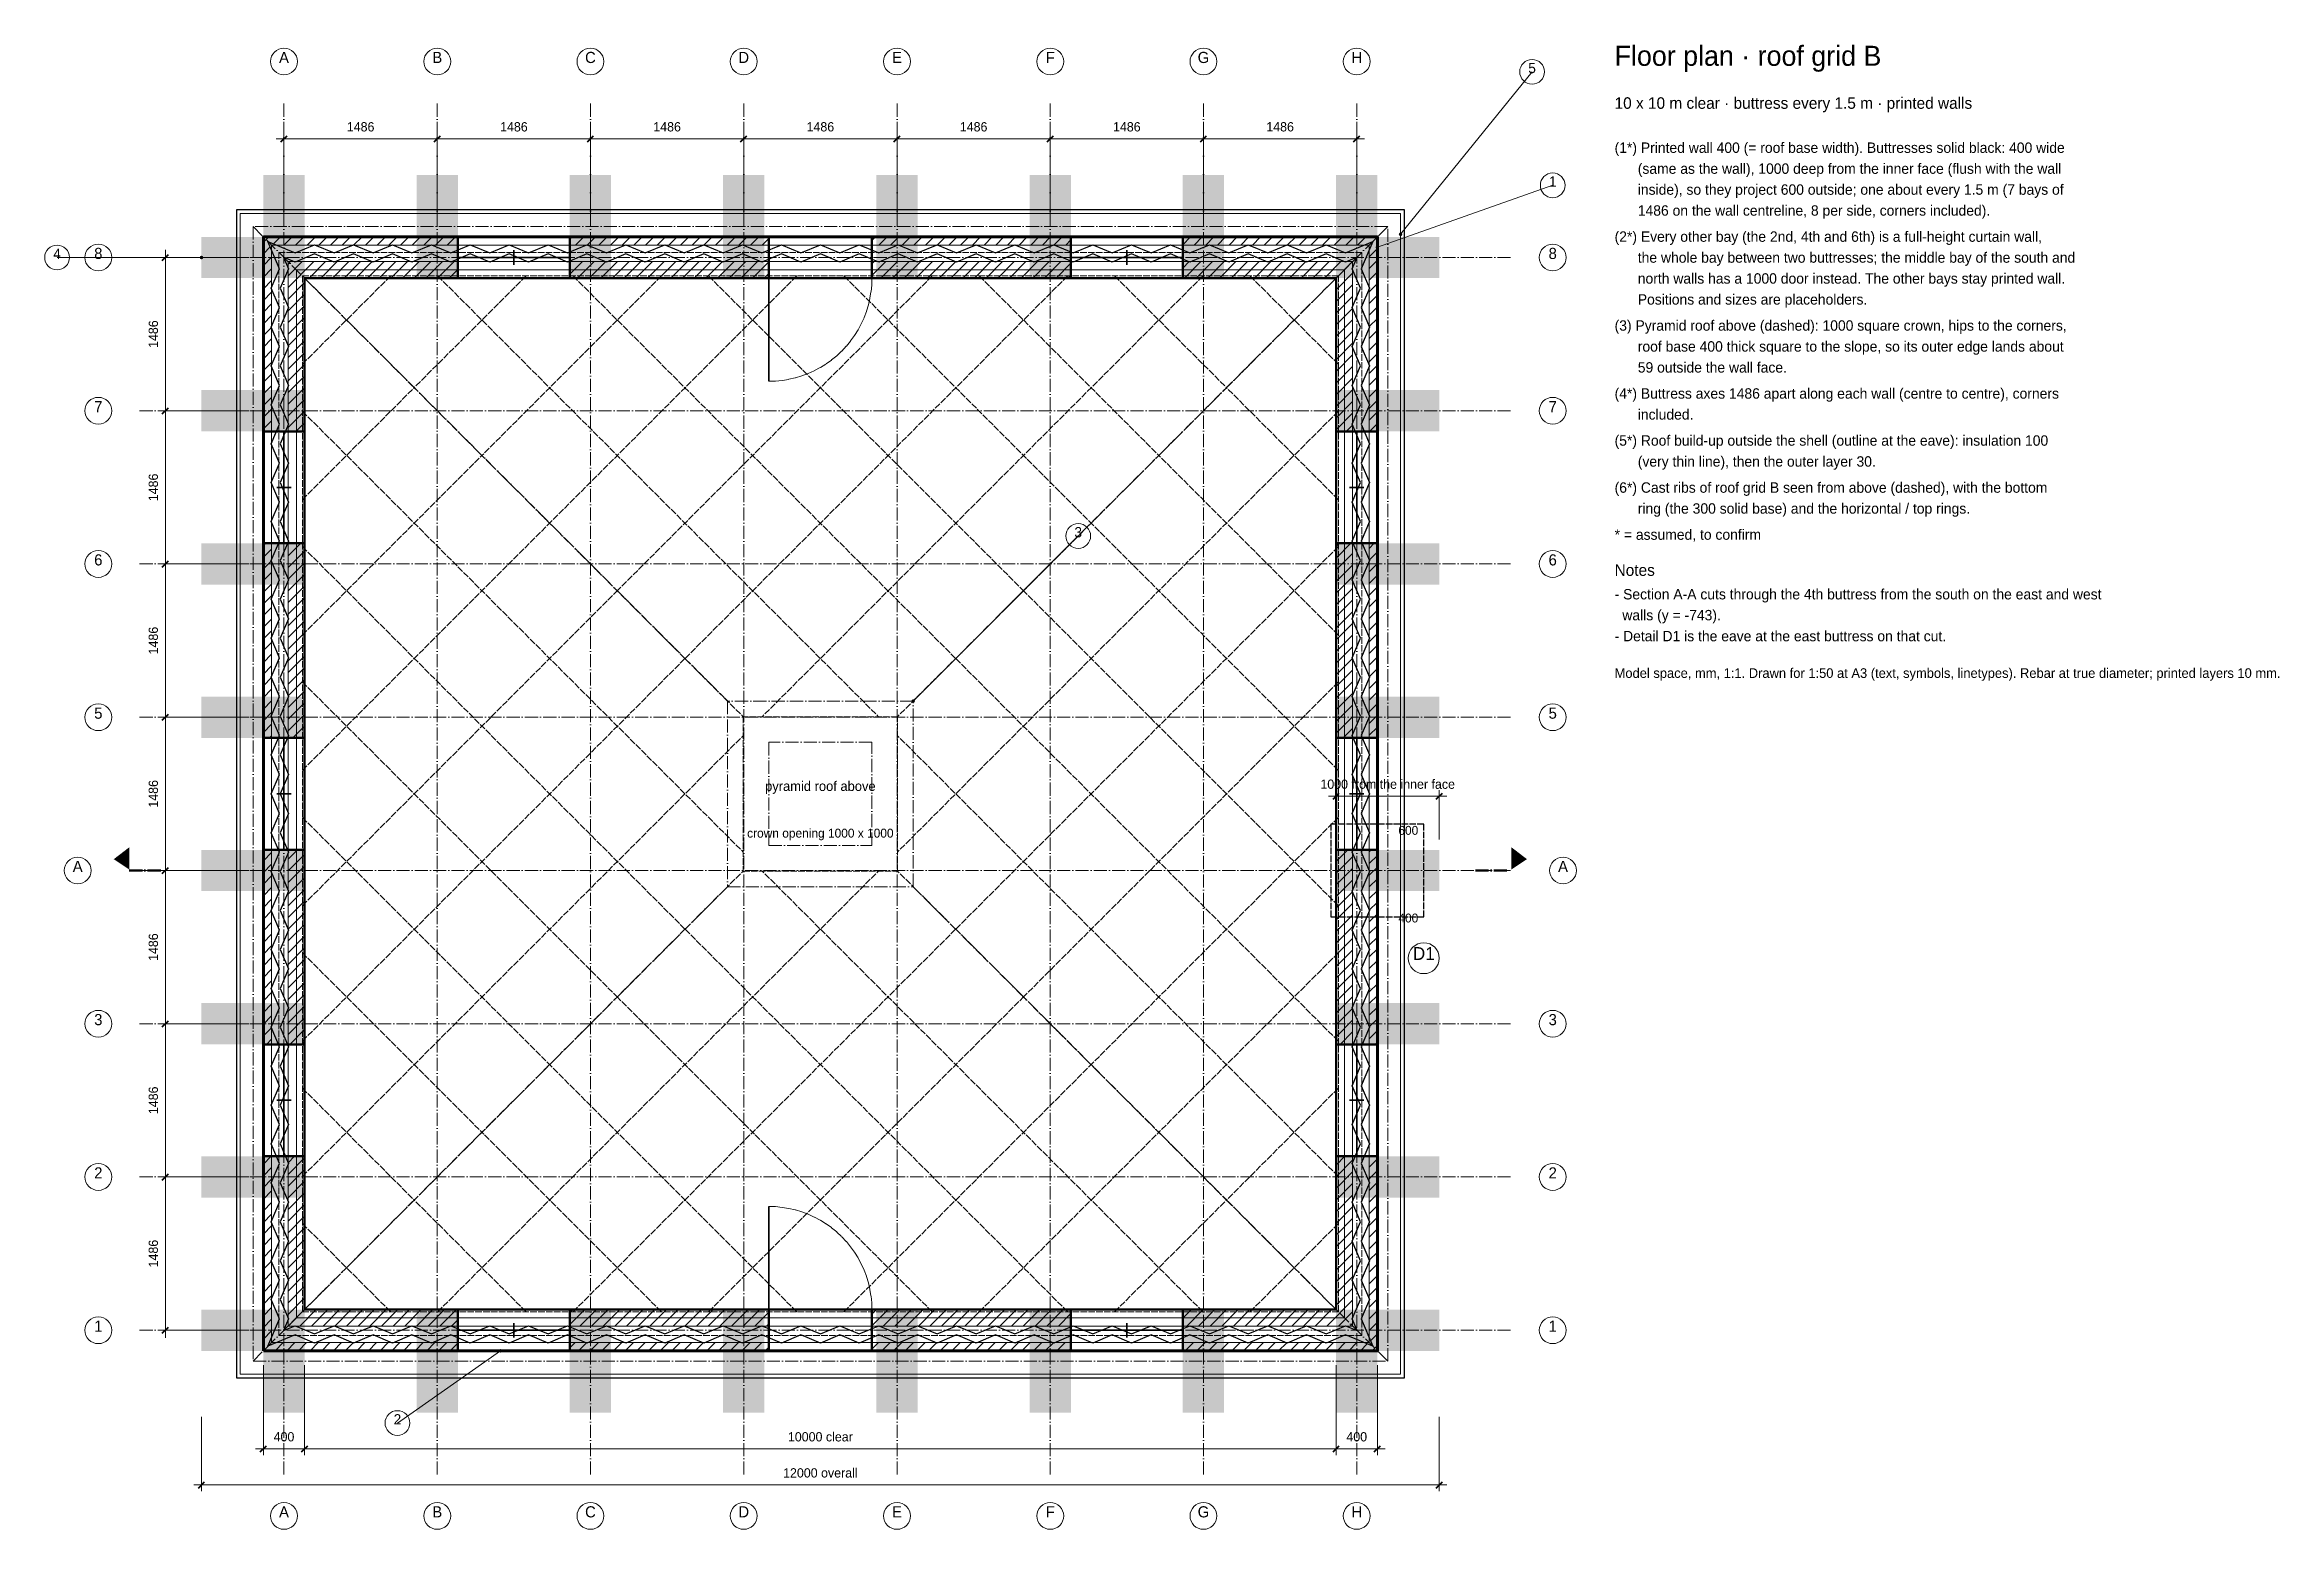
# Model space of a CAD drawing. Header units: millimetres. Extents: x -7520 to 14144, y -7130 to 7263.
import ezdxf
from ezdxf.enums import TextEntityAlignment as Align

# ---------------------------------------------------------------- set-up
doc = ezdxf.new("R2010")
doc.units = ezdxf.units.MM
doc.header["$LTSCALE"] = 50
doc.linetypes.add('DASHDOT', pattern=[3.556, 2.54, -0.508, 0, -0.508])
doc.linetypes.add('DASHED', pattern=[1.524, 1.27, -0.254])
for name, color, linetype, lineweight in [('ANNOTATION', 4, 'CONTINUOUS', 18), ('BACKGROUND', 9, 'CONTINUOUS', 13), ('BUTTRESS-SOLID', 7, 'CONTINUOUS', 25), ('DIMS', 3, 'CONTINUOUS', 18), ('HATCH-PRINTED', 7, 'CONTINUOUS', 9), ('HIDDEN-AXIS', 8, 'DASHED', 18), ('LINES', 7, 'CONTINUOUS', 25), ('OUTLINE-CUT', 7, 'CONTINUOUS', 50), ('OUTLINE-FINE', 7, 'CONTINUOUS', 25), ('PRINTED-BEAD', 7, 'CONTINUOUS', 25), ('TEXT', 7, 'CONTINUOUS', 18), ('TITLEBLOCK', 7, 'CONTINUOUS', 18)]:
    doc.layers.add(name, color=color, linetype=linetype, lineweight=lineweight)

msp = doc.modelspace()

# ---------------------------------------------------------------- hatches: boundary and pattern name
at = {"layer": 'ANNOTATION'}
h = msp.add_hatch(color=7, dxfattribs=at)
h.dxf.hatch_style = 1
edge = h.paths.add_edge_path()
edge.add_arc((5625, 5425), 17.5, 0, 360)
h = msp.add_hatch(color=7, dxfattribs=at)
h.dxf.hatch_style = 1
edge = h.paths.add_edge_path()
edge.add_arc((-6000, 5200), 17.5, 0, 360)
h = msp.add_hatch(color=7, dxfattribs=at)
h.dxf.hatch_style = 1
edge = h.paths.add_edge_path()
edge.add_arc((5400, 5300), 17.5, 0, 360)
h = msp.add_hatch(color=7, dxfattribs=at)
h.dxf.hatch_style = 1
edge = h.paths.add_edge_path()
edge.add_arc((900, 900), 17.5, 0, 360)
h = msp.add_hatch(color=7, dxfattribs=at)
h.dxf.hatch_style = 1
h.paths.add_polyline_path([(-6700, -733), (-6700, -518), (-6850, -633)])
h = msp.add_hatch(color=7, dxfattribs=at)
h.dxf.hatch_style = 1
h.paths.add_polyline_path([(6700, -733), (6700, -518), (6850, -633)])
h = msp.add_hatch(color=7, dxfattribs=at)
h.dxf.hatch_style = 1
edge = h.paths.add_edge_path()
edge.add_arc((-3100, -5400), 17.5, 0, 360)
at = {"layer": 'BUTTRESS-SOLID'}
h = msp.add_hatch(color=7, dxfattribs=at)
h.dxf.hatch_style = 1
h.paths.add_polyline_path([(-5400, 5000), (-5400, 6000), (-5000, 6000), (-5000, 5000)])
h = msp.add_hatch(color=7, dxfattribs=at)
h.dxf.hatch_style = 1
h.paths.add_polyline_path([(-3514, 6000), (-3514, 5405), (-3514, 5405), (-3514, 5000), (-3914, 5000), (-3914, 6000)])
h = msp.add_hatch(color=7, dxfattribs=at)
h.dxf.hatch_style = 1
h.paths.add_polyline_path([(-2029, 6000), (-2029, 5000), (-2429, 5000), (-2429, 5405), (-2429, 6000)])
h = msp.add_hatch(color=7, dxfattribs=at)
h.dxf.hatch_style = 1
h.paths.add_polyline_path([(-943, 5000), (-943, 6000), (-543, 6000), (-543, 5000)])
h = msp.add_hatch(color=7, dxfattribs=at)
h.dxf.hatch_style = 1
h.paths.add_polyline_path([(543, 5000), (543, 6000), (943, 6000), (943, 5000)])
h = msp.add_hatch(color=7, dxfattribs=at)
h.dxf.hatch_style = 1
h.paths.add_polyline_path([(2429, 5405), (2429, 5000), (2029, 5000), (2029, 6000), (2429, 6000)])
h = msp.add_hatch(color=7, dxfattribs=at)
h.dxf.hatch_style = 1
h.paths.add_polyline_path([(3914, 5000), (3514, 5000), (3514, 5405), (3514, 6000), (3914, 6000)])
h = msp.add_hatch(color=7, dxfattribs=at)
h.dxf.hatch_style = 1
h.paths.add_polyline_path([(5000, 5000), (5000, 6000), (5400, 6000), (5400, 5000)])
h = msp.add_hatch(color=7, dxfattribs=at)
h.dxf.hatch_style = 1
h.paths.add_polyline_path([(-6000, 5000), (-6000, 5400), (-5000, 5400), (-5000, 5000)])
h = msp.add_hatch(color=7, dxfattribs=at)
h.dxf.hatch_style = 1
h.paths.add_polyline_path([(5000, 5000), (5000, 5400), (6000, 5400), (6000, 5000)])
h = msp.add_hatch(color=7, dxfattribs=at)
h.dxf.hatch_style = 1
h.paths.add_polyline_path([(-5405, 3514), (-6000, 3514), (-6000, 3914), (-5000, 3914), (-5000, 3514)])
h = msp.add_hatch(color=7, dxfattribs=at)
h.dxf.hatch_style = 1
h.paths.add_polyline_path([(5405, 3514), (5000, 3514), (5000, 3914), (6000, 3914), (6000, 3514)])
h = msp.add_hatch(color=7, dxfattribs=at)
h.dxf.hatch_style = 1
h.paths.add_polyline_path([(-6000, 2029), (-6000, 2429), (-5405, 2429), (-5000, 2429), (-5000, 2029)])
h = msp.add_hatch(color=7, dxfattribs=at)
h.dxf.hatch_style = 1
h.paths.add_polyline_path([(6000, 2029), (5000, 2029), (5000, 2429), (5405, 2429), (6000, 2429)])
h = msp.add_hatch(color=7, dxfattribs=at)
h.dxf.hatch_style = 1
h.paths.add_polyline_path([(-5405, 543), (-6000, 543), (-6000, 943), (-5000, 943), (-5000, 543)])
h = msp.add_hatch(color=7, dxfattribs=at)
h.dxf.hatch_style = 1
h.paths.add_polyline_path([(6000, 543), (5405, 543), (5000, 543), (5000, 943), (6000, 943)])
h = msp.add_hatch(color=7, dxfattribs=at)
h.dxf.hatch_style = 1
h.paths.add_polyline_path([(-6000, -943), (-6000, -543), (-5405, -543), (-5000, -543), (-5000, -943)])
h = msp.add_hatch(color=7, dxfattribs=at)
h.dxf.hatch_style = 1
h.paths.add_polyline_path([(6000, -943), (5000, -943), (5000, -543), (5405, -543), (6000, -543)])
h = msp.add_hatch(color=7, dxfattribs=at)
h.dxf.hatch_style = 1
h.paths.add_polyline_path([(-5405, -2429), (-6000, -2429), (-6000, -2029), (-5000, -2029), (-5000, -2429)])
h = msp.add_hatch(color=7, dxfattribs=at)
h.dxf.hatch_style = 1
h.paths.add_polyline_path([(6000, -2429), (5405, -2429), (5000, -2429), (5000, -2029), (6000, -2029)])
h = msp.add_hatch(color=7, dxfattribs=at)
h.dxf.hatch_style = 1
h.paths.add_polyline_path([(-5000, -3514), (-5000, -3914), (-6000, -3914), (-6000, -3514), (-5405, -3514), (-5405, -3514)])
h = msp.add_hatch(color=7, dxfattribs=at)
h.dxf.hatch_style = 1
h.paths.add_polyline_path([(6000, -3514), (6000, -3914), (5000, -3914), (5000, -3514), (5405, -3514), (5405, -3514)])
h = msp.add_hatch(color=7, dxfattribs=at)
h.dxf.hatch_style = 1
h.paths.add_polyline_path([(-6000, -5400), (-6000, -5000), (-5000, -5000), (-5000, -5400)])
h = msp.add_hatch(color=7, dxfattribs=at)
h.dxf.hatch_style = 1
h.paths.add_polyline_path([(-5400, -6000), (-5400, -5000), (-5000, -5000), (-5000, -6000)])
h = msp.add_hatch(color=7, dxfattribs=at)
h.dxf.hatch_style = 1
h.paths.add_polyline_path([(-3514, -5405), (-3514, -6000), (-3914, -6000), (-3914, -5000), (-3514, -5000), (-3514, -5405)])
h = msp.add_hatch(color=7, dxfattribs=at)
h.dxf.hatch_style = 1
h.paths.add_polyline_path([(-2029, -6000), (-2429, -6000), (-2429, -5405), (-2429, -5000), (-2029, -5000)])
h = msp.add_hatch(color=7, dxfattribs=at)
h.dxf.hatch_style = 1
h.paths.add_polyline_path([(-943, -6000), (-943, -5000), (-543, -5000), (-543, -6000)])
h = msp.add_hatch(color=7, dxfattribs=at)
h.dxf.hatch_style = 1
h.paths.add_polyline_path([(543, -6000), (543, -5000), (943, -5000), (943, -6000)])
h = msp.add_hatch(color=7, dxfattribs=at)
h.dxf.hatch_style = 1
h.paths.add_polyline_path([(2429, -5000), (2429, -5405), (2429, -6000), (2029, -6000), (2029, -5000)])
h = msp.add_hatch(color=7, dxfattribs=at)
h.dxf.hatch_style = 1
h.paths.add_polyline_path([(3914, -5000), (3914, -6000), (3514, -6000), (3514, -5405), (3514, -5000)])
h = msp.add_hatch(color=7, dxfattribs=at)
h.dxf.hatch_style = 1
h.paths.add_polyline_path([(5000, -5400), (5000, -5000), (6000, -5000), (6000, -5400)])
h = msp.add_hatch(color=7, dxfattribs=at)
h.dxf.hatch_style = 1
h.paths.add_polyline_path([(5000, -6000), (5000, -5000), (5400, -5000), (5400, -6000)])
at = {"layer": 'HATCH-PRINTED'}
h = msp.add_hatch(dxfattribs=at)
h.set_pattern_fill('ANSI31', scale=25.197)
h.paths.add_polyline_path([(-4534, 5320), (-4895, 5320), (-4903, 5323), (-4911, 5320), (-5272, 5320), (-5355, 5355), (-5320, 5272), (-5320, 4911), (-5323, 4903), (-5320, 4895), (-5320, 4534), (-5323, 4526), (-5320, 4518), (-5320, 4157), (-5323, 4149), (-5320, 4140), (-5320, 3780), (-5323, 3771), (-5320, 3763), (-5320, 3514), (-5400, 3514), (-5400, 5400), (-3514, 5400), (-3514, 5320), (-3763, 5320), (-3771, 5323), (-3780, 5320), (-4140, 5320), (-4149, 5323), (-4157, 5320), (-4518, 5320), (-4526, 5323)])
h = msp.add_hatch(dxfattribs=at)
h.set_pattern_fill('ANSI31', scale=25.197)
h.paths.add_polyline_path([(-1509, 5323), (-1517, 5320), (-1878, 5320), (-1886, 5323), (-1894, 5320), (-2255, 5320), (-2263, 5323), (-2271, 5320), (-2429, 5320), (-2429, 5400), (-500, 5400), (-500, 5320), (-746, 5320), (-754, 5323), (-762, 5320), (-1123, 5320), (-1131, 5323), (-1140, 5320), (-1500, 5320)])
h = msp.add_hatch(dxfattribs=at)
h.set_pattern_fill('ANSI31', scale=25.197)
h.paths.add_polyline_path([(1517, 5320), (1509, 5323), (1500, 5320), (1140, 5320), (1131, 5323), (1123, 5320), (762, 5320), (754, 5323), (746, 5320), (500, 5320), (500, 5400), (2429, 5400), (2429, 5320), (2271, 5320), (2263, 5323), (2255, 5320), (1894, 5320), (1886, 5323), (1878, 5320)])
h = msp.add_hatch(dxfattribs=at)
h.set_pattern_fill('ANSI31', scale=25.197)
h.paths.add_polyline_path([(5320, 4140), (5323, 4149), (5320, 4157), (5320, 4518), (5323, 4526), (5320, 4534), (5320, 4895), (5323, 4903), (5320, 4911), (5320, 5272), (5355, 5355), (5272, 5320), (4911, 5320), (4903, 5323), (4895, 5320), (4534, 5320), (4526, 5323), (4518, 5320), (4157, 5320), (4149, 5323), (4140, 5320), (3780, 5320), (3771, 5323), (3763, 5320), (3514, 5320), (3514, 5400), (5400, 5400), (5400, 3514), (5320, 3514), (5320, 3763), (5323, 3771), (5320, 3780)])
h = msp.add_hatch(dxfattribs=at)
h.set_pattern_fill('ANSI31', scale=25.197)
h.paths.add_polyline_path([(-5160, 3575), (-5157, 3583), (-5160, 3591), (-5160, 3952), (-5157, 3960), (-5160, 3968), (-5160, 4329), (-5157, 4337), (-5160, 4345), (-5160, 4706), (-5157, 4714), (-5160, 4722), (-5160, 5083), (-5157, 5091), (-5160, 5100), (-5160, 5160), (-5100, 5160), (-5091, 5157), (-5083, 5160), (-4722, 5160), (-4714, 5157), (-4706, 5160), (-4345, 5160), (-4337, 5157), (-4329, 5160), (-3968, 5160), (-3960, 5157), (-3952, 5160), (-3591, 5160), (-3583, 5157), (-3575, 5160), (-3514, 5160), (-3514, 5000), (-5000, 5000), (-5000, 3514), (-5160, 3514)])
h = msp.add_hatch(dxfattribs=at)
h.set_pattern_fill('ANSI31', scale=25.197)
h.paths.add_polyline_path([(-1689, 5160), (-1328, 5160), (-1320, 5157), (-1312, 5160), (-951, 5160), (-943, 5157), (-935, 5160), (-574, 5160), (-566, 5157), (-558, 5160), (-500, 5160), (-500, 5000), (-2429, 5000), (-2429, 5160), (-2082, 5160), (-2074, 5157), (-2066, 5160), (-1705, 5160), (-1697, 5157)])
h = msp.add_hatch(dxfattribs=at)
h.set_pattern_fill('ANSI31', scale=25.197)
h.paths.add_polyline_path([(943, 5157), (951, 5160), (1312, 5160), (1320, 5157), (1328, 5160), (1689, 5160), (1697, 5157), (1705, 5160), (2066, 5160), (2074, 5157), (2082, 5160), (2429, 5160), (2429, 5000), (500, 5000), (500, 5160), (558, 5160), (566, 5157), (574, 5160), (935, 5160)])
h = msp.add_hatch(dxfattribs=at)
h.set_pattern_fill('ANSI31', scale=25.197)
h.paths.add_polyline_path([(5160, 3591), (5157, 3583), (5160, 3575), (5160, 3514), (5000, 3514), (5000, 5000), (3514, 5000), (3514, 5160), (3575, 5160), (3583, 5157), (3591, 5160), (3952, 5160), (3960, 5157), (3968, 5160), (4329, 5160), (4337, 5157), (4345, 5160), (4706, 5160), (4714, 5157), (4722, 5160), (5083, 5160), (5091, 5157), (5100, 5160), (5160, 5160), (5160, 5100), (5157, 5091), (5160, 5083), (5160, 4722), (5157, 4714), (5160, 4706), (5160, 4345), (5157, 4337), (5160, 4329), (5160, 3968), (5157, 3960), (5160, 3952)])
h = msp.add_hatch(dxfattribs=at)
h.set_pattern_fill('ANSI31', scale=25.197)
h.paths.add_polyline_path([(-5320, 2271), (-5323, 2263), (-5320, 2255), (-5320, 1894), (-5323, 1886), (-5320, 1878), (-5320, 1517), (-5323, 1509), (-5320, 1500), (-5320, 1140), (-5323, 1131), (-5320, 1123), (-5320, 762), (-5323, 754), (-5320, 746), (-5320, 543), (-5400, 543), (-5400, 2429), (-5320, 2429)])
h = msp.add_hatch(dxfattribs=at)
h.set_pattern_fill('ANSI31', scale=25.197)
h.paths.add_polyline_path([(-5157, 566), (-5160, 574), (-5160, 935), (-5157, 943), (-5160, 951), (-5160, 1312), (-5157, 1320), (-5160, 1328), (-5160, 1689), (-5157, 1697), (-5160, 1705), (-5160, 2066), (-5157, 2074), (-5160, 2082), (-5160, 2429), (-5000, 2429), (-5000, 543), (-5160, 543), (-5160, 558)])
h = msp.add_hatch(dxfattribs=at)
h.set_pattern_fill('ANSI31', scale=25.197)
h.paths.add_polyline_path([(5160, 1705), (5157, 1697), (5160, 1689), (5160, 1328), (5157, 1320), (5160, 1312), (5160, 951), (5157, 943), (5160, 935), (5160, 574), (5157, 566), (5160, 558), (5160, 543), (5000, 543), (5000, 2429), (5160, 2429), (5160, 2082), (5157, 2074), (5160, 2066)])
h = msp.add_hatch(dxfattribs=at)
h.set_pattern_fill('ANSI31', scale=25.197)
h.paths.add_polyline_path([(5323, 1131), (5320, 1140), (5320, 1500), (5323, 1509), (5320, 1517), (5320, 1878), (5323, 1886), (5320, 1894), (5320, 2255), (5323, 2263), (5320, 2271), (5320, 2429), (5400, 2429), (5400, 543), (5320, 543), (5320, 746), (5323, 754), (5320, 762), (5320, 1123)])
h = msp.add_hatch(dxfattribs=at)
h.set_pattern_fill('ANSI31', scale=25.197)
h.paths.add_polyline_path([(-5323, -754), (-5320, -762), (-5320, -1123), (-5323, -1131), (-5320, -1140), (-5320, -1500), (-5323, -1509), (-5320, -1517), (-5320, -1878), (-5323, -1886), (-5320, -1894), (-5320, -2255), (-5323, -2263), (-5320, -2271), (-5320, -2429), (-5400, -2429), (-5400, -543), (-5320, -543), (-5320, -746)])
h = msp.add_hatch(dxfattribs=at)
h.set_pattern_fill('ANSI31', scale=25.197)
h.paths.add_polyline_path([(-5160, -2066), (-5160, -1705), (-5157, -1697), (-5160, -1689), (-5160, -1328), (-5157, -1320), (-5160, -1312), (-5160, -951), (-5157, -943), (-5160, -935), (-5160, -574), (-5157, -566), (-5160, -558), (-5160, -543), (-5000, -543), (-5000, -2429), (-5160, -2429), (-5160, -2082), (-5157, -2074)])
h = msp.add_hatch(dxfattribs=at)
h.set_pattern_fill('ANSI31', scale=25.197)
h.paths.add_polyline_path([(5157, -943), (5160, -951), (5160, -1312), (5157, -1320), (5160, -1328), (5160, -1689), (5157, -1697), (5160, -1705), (5160, -2066), (5157, -2074), (5160, -2082), (5160, -2429), (5000, -2429), (5000, -543), (5160, -543), (5160, -558), (5157, -566), (5160, -574), (5160, -935)])
h = msp.add_hatch(dxfattribs=at)
h.set_pattern_fill('ANSI31', scale=25.197)
h.paths.add_polyline_path([(5320, -1878), (5320, -1517), (5323, -1509), (5320, -1500), (5320, -1140), (5323, -1131), (5320, -1123), (5320, -762), (5323, -754), (5320, -746), (5320, -543), (5400, -543), (5400, -2429), (5320, -2429), (5320, -2271), (5323, -2263), (5320, -2255), (5320, -1894), (5323, -1886)])
h = msp.add_hatch(dxfattribs=at)
h.set_pattern_fill('ANSI31', scale=25.197)
h.paths.add_polyline_path([(-5320, -3780), (-5320, -4140), (-5323, -4149), (-5320, -4157), (-5320, -4518), (-5323, -4526), (-5320, -4534), (-5320, -4895), (-5323, -4903), (-5320, -4911), (-5320, -5272), (-5355, -5355), (-5272, -5320), (-4911, -5320), (-4903, -5323), (-4895, -5320), (-4534, -5320), (-4526, -5323), (-4518, -5320), (-4157, -5320), (-4149, -5323), (-4140, -5320), (-3780, -5320), (-3771, -5323), (-3763, -5320), (-3514, -5320), (-3514, -5400), (-5400, -5400), (-5400, -3514), (-5320, -3514), (-5320, -3763), (-5323, -3771)])
h = msp.add_hatch(dxfattribs=at)
h.set_pattern_fill('ANSI31', scale=25.197)
h.paths.add_polyline_path([(-3960, -5157), (-3968, -5160), (-4329, -5160), (-4337, -5157), (-4345, -5160), (-4706, -5160), (-4714, -5157), (-4722, -5160), (-5083, -5160), (-5091, -5157), (-5100, -5160), (-5160, -5160), (-5160, -5100), (-5157, -5091), (-5160, -5083), (-5160, -4722), (-5157, -4714), (-5160, -4706), (-5160, -4345), (-5157, -4337), (-5160, -4329), (-5160, -3968), (-5157, -3960), (-5160, -3952), (-5160, -3591), (-5157, -3583), (-5160, -3575), (-5160, -3514), (-5000, -3514), (-5000, -5000), (-3514, -5000), (-3514, -5160), (-3575, -5160), (-3583, -5157), (-3591, -5160), (-3952, -5160)])
h = msp.add_hatch(dxfattribs=at)
h.set_pattern_fill('ANSI31', scale=25.197)
h.paths.add_polyline_path([(4518, -5320), (4526, -5323), (4534, -5320), (4895, -5320), (4903, -5323), (4911, -5320), (5272, -5320), (5355, -5355), (5320, -5272), (5320, -4911), (5323, -4903), (5320, -4895), (5320, -4534), (5323, -4526), (5320, -4518), (5320, -4157), (5323, -4149), (5320, -4140), (5320, -3780), (5323, -3771), (5320, -3763), (5320, -3514), (5400, -3514), (5400, -5400), (3514, -5400), (3514, -5320), (3763, -5320), (3771, -5323), (3780, -5320), (4140, -5320), (4149, -5323), (4157, -5320)])
h = msp.add_hatch(dxfattribs=at)
h.set_pattern_fill('ANSI31', scale=25.197)
h.paths.add_polyline_path([(5160, -3968), (5160, -4329), (5157, -4337), (5160, -4345), (5160, -4706), (5157, -4714), (5160, -4722), (5160, -5083), (5157, -5091), (5160, -5100), (5160, -5160), (5100, -5160), (5091, -5157), (5083, -5160), (4722, -5160), (4714, -5157), (4706, -5160), (4345, -5160), (4337, -5157), (4329, -5160), (3968, -5160), (3960, -5157), (3952, -5160), (3591, -5160), (3583, -5157), (3575, -5160), (3514, -5160), (3514, -5000), (5000, -5000), (5000, -3514), (5160, -3514), (5160, -3575), (5157, -3583), (5160, -3591), (5160, -3952), (5157, -3960)])
h = msp.add_hatch(dxfattribs=at)
h.set_pattern_fill('ANSI31', scale=25.197)
h.paths.add_polyline_path([(-1697, -5157), (-1705, -5160), (-2066, -5160), (-2074, -5157), (-2082, -5160), (-2429, -5160), (-2429, -5000), (-500, -5000), (-500, -5160), (-558, -5160), (-566, -5157), (-574, -5160), (-935, -5160), (-943, -5157), (-951, -5160), (-1312, -5160), (-1320, -5157), (-1328, -5160), (-1689, -5160)])
h = msp.add_hatch(dxfattribs=at)
h.set_pattern_fill('ANSI31', scale=25.197)
h.paths.add_polyline_path([(951, -5160), (943, -5157), (935, -5160), (574, -5160), (566, -5157), (558, -5160), (500, -5160), (500, -5000), (2429, -5000), (2429, -5160), (2082, -5160), (2074, -5157), (2066, -5160), (1705, -5160), (1697, -5157), (1689, -5160), (1328, -5160), (1320, -5157), (1312, -5160)])
h = msp.add_hatch(dxfattribs=at)
h.set_pattern_fill('ANSI31', scale=25.197)
h.paths.add_polyline_path([(-1500, -5320), (-1140, -5320), (-1131, -5323), (-1123, -5320), (-762, -5320), (-754, -5323), (-746, -5320), (-500, -5320), (-500, -5400), (-2429, -5400), (-2429, -5320), (-2271, -5320), (-2263, -5323), (-2255, -5320), (-1894, -5320), (-1886, -5323), (-1878, -5320), (-1517, -5320), (-1509, -5323)])
h = msp.add_hatch(dxfattribs=at)
h.set_pattern_fill('ANSI31', scale=25.197)
h.paths.add_polyline_path([(1509, -5323), (1517, -5320), (1878, -5320), (1886, -5323), (1894, -5320), (2255, -5320), (2263, -5323), (2271, -5320), (2429, -5320), (2429, -5400), (500, -5400), (500, -5320), (746, -5320), (754, -5323), (762, -5320), (1123, -5320), (1131, -5323), (1140, -5320), (1500, -5320)])

# ---------------------------------------------------------------- linework, layer by layer
at = {"layer": 'ANNOTATION', "lineweight": 20}
for points in [[(6900, 7000), (5625, 5425)], [(7100, 5900), (5400, 5300)], [(-7400, 5200), (-6000, 5200)], [(2500, 2500), (900, 900)], [(-4100, -6100), (-3100, -5400)]]:
    msp.add_lwpolyline(points, dxfattribs=at)
at = {"layer": 'ANNOTATION', "lineweight": 18}
for centre, radius in [((-5200, 7100), 130), ((-3714, 7100), 130), ((-2229, 7100), 130), ((-743, 7100), 130), ((743, 7100), 130), ((2229, 7100), 130), ((3714, 7100), 130), ((5200, 7100), 130), ((6900, 7000), 120), ((7100, 5900), 120), ((-7400, 5200), 120), ((-7000, 5200), 130), ((7100, 5200), 130), ((-7000, 3714), 130), ((7100, 3714), 130), ((2500, 2500), 120), ((-7000, 2229), 130), ((7100, 2229), 130), ((-7000, 743), 130), ((7100, 743), 130), ((-7200, -743), 130), ((7200, -743), 130), ((5850, -1593), 150), ((-7000, -2229), 130), ((7100, -2229), 130), ((-7000, -3714), 130), ((7100, -3714), 130), ((-7000, -5200), 130), ((7100, -5200), 130), ((-4100, -6100), 120), ((-5200, -7000), 130), ((-3714, -7000), 130), ((-2229, -7000), 130), ((-743, -7000), 130), ((743, -7000), 130), ((2229, -7000), 130), ((3714, -7000), 130), ((5200, -7000), 130)]:
    msp.add_circle(centre, radius, dxfattribs=at)
at = {"layer": 'BACKGROUND', "lineweight": 25}
msp.add_lwpolyline([(-5662, -5662), (5662, -5662), (5662, 5662), (-5662, 5662), (-5662, -5662)], dxfattribs=at)
at = {"layer": 'DIMS', "lineweight": 20}
for points in [[(-5275, 6350), (5275, 6350)], [(-6350, -5275), (-6350, 5275)], [(4925, -23), (6075, -23)], [(-5475, -6350), (5475, -6350)], [(-6075, -6700), (6075, -6700)]]:
    msp.add_lwpolyline(points, dxfattribs=at)
at = {"layer": 'DIMS', "lineweight": 40}
for points in [[(-5230, 6320), (-5170, 6380)], [(-3744, 6320), (-3684, 6380)], [(-2259, 6320), (-2199, 6380)], [(-773, 6320), (-713, 6380)], [(713, 6320), (773, 6380)], [(2199, 6320), (2259, 6380)], [(3684, 6320), (3744, 6380)], [(5170, 6320), (5230, 6380)], [(-6380, 5170), (-6320, 5230)], [(-6380, 3684), (-6320, 3744)], [(-6380, 2199), (-6320, 2259)], [(-6380, 713), (-6320, 773)], [(4970, -53), (5030, 7)], [(5970, -53), (6030, 7)], [(-6380, -773), (-6320, -713)], [(-6380, -2259), (-6320, -2199)], [(-6380, -3744), (-6320, -3684)], [(-6380, -5230), (-6320, -5170)], [(-5430, -6380), (-5370, -6320)], [(-5030, -6380), (-4970, -6320)], [(4970, -6380), (5030, -6320)], [(5370, -6380), (5430, -6320)], [(-6030, -6730), (-5970, -6670)], [(5970, -6730), (6030, -6670)]]:
    msp.add_lwpolyline(points, dxfattribs=at)
at = {"layer": 'DIMS', "lineweight": 13}
for points in [[(-5200, 5540), (-5200, 6410)], [(-3714, 5540), (-3714, 6410)], [(-2229, 5540), (-2229, 6410)], [(-743, 5540), (-743, 6410)], [(743, 5540), (743, 6410)], [(2229, 5540), (2229, 6410)], [(3714, 5540), (3714, 6410)], [(5200, 5540), (5200, 6410)], [(-5540, 5200), (-6410, 5200)], [(-5540, 3714), (-6410, 3714)], [(-5540, 2229), (-6410, 2229)], [(-5540, 743), (-6410, 743)], [(5000, -443), (5000, 37)], [(6000, -443), (6000, 37)], [(-5540, -743), (-6410, -743)], [(-5540, -2229), (-6410, -2229)], [(-5540, -3714), (-6410, -3714)], [(-5540, -5200), (-6410, -5200)], [(-5400, -5540), (-5400, -6410)], [(-5000, -5540), (-5000, -6410)], [(5000, -5540), (5000, -6410)], [(5400, -5540), (5400, -6410)], [(-6000, -6040), (-6000, -6760)], [(6000, -6040), (6000, -6760)]]:
    msp.add_lwpolyline(points, dxfattribs=at)
at = {"layer": 'HIDDEN-AXIS', "linetype": 'DASHDOT', "lineweight": 13}
for points in [[(-5200, -6600), (-5200, 6700)], [(-3714, -6600), (-3714, 6700)], [(-2229, -6600), (-2229, 6700)], [(-743, -6600), (-743, 6700)], [(743, -6600), (743, 6700)], [(2229, -6600), (2229, 6700)], [(3714, -6600), (3714, 6700)], [(5200, -6600), (5200, 6700)], [(-6600, 5200), (6700, 5200)], [(-6600, 3714), (6700, 3714)], [(-6600, 2229), (6700, 2229)], [(-6600, 743), (6700, 743)], [(-6600, -743), (6700, -743)], [(-6600, -2229), (6700, -2229)], [(-6600, -3714), (6700, -3714)], [(-6600, -5200), (6700, -5200)]]:
    msp.add_lwpolyline(points, dxfattribs=at)
at = {"layer": 'HIDDEN-AXIS', "linetype": 'DASHDOT', "lineweight": 20}
for points in [[(-5500, -5500), (5500, -5500), (5500, 5500), (-5500, 5500), (-5500, -5500)], [(-5500, 5500), (-900, 900)], [(5500, 5500), (900, 900)], [(-900, -900), (900, -900), (900, 900), (-900, 900), (-900, -900)], [(-500, -500), (500, -500), (500, 500), (-500, 500), (-500, -500)], [(-5500, -5500), (-900, -900)], [(5500, -5500), (900, -900)]]:
    msp.add_lwpolyline(points, dxfattribs=at)
at = {"layer": 'HIDDEN-AXIS', "linetype": 'DASHED', "lineweight": 20}
for points in [[(-5250, -5250), (5250, -5250), (5250, 5250), (-5250, 5250), (-5250, -5250)], [(-5022, 5022), (-748, 748)], [(-5022, -5022), (5022, -5022), (5022, 5022), (-5022, 5022), (-5022, -5022)], [(-4165, 5022), (-4594, 4594)], [(-2852, 5022), (-3938, 3938)], [(-3710, 5022), (564, 748)], [(-1540, 5022), (-3281, 3281)], [(-228, 5022), (-2625, 2625)], [(-2398, 5022), (1312, 1312)], [(1085, 5022), (-1969, 1969)], [(2398, 5022), (-1312, 1312)], [(-1085, 5022), (1969, 1969)], [(3710, 5022), (-564, 748)], [(228, 5022), (2625, 2625)], [(5022, 5022), (748, 748)], [(1540, 5022), (3281, 3281)], [(2852, 5022), (3938, 3938)], [(4165, 5022), (4594, 4594)], [(-5022, 4165), (-4594, 4594)], [(5022, 4165), (4594, 4594)], [(-5022, 2852), (-3938, 3938)], [(5022, 2852), (3938, 3938)], [(-5022, 3710), (-748, -564)], [(5022, 3710), (748, -564)], [(-5022, 1540), (-3281, 3281)], [(5022, 1540), (3281, 3281)], [(-5022, 228), (-2625, 2625)], [(5022, 228), (2625, 2625)], [(-5022, 2398), (-1312, -1312)], [(5022, 2398), (1312, -1312)], [(-5022, -1085), (-1969, 1969)], [(5022, -1085), (1969, 1969)], [(-5022, -2398), (-1312, 1312)], [(5022, -2398), (1312, 1312)], [(-5022, 1085), (-1969, -1969)], [(5022, 1085), (1969, -1969)], [(-748, -748), (748, -748), (748, 748), (-748, 748), (-748, -748)], [(-5022, -3710), (-748, 564)], [(5022, -3710), (748, 564)], [(-5022, -228), (-2625, -2625)], [(5022, -228), (2625, -2625)], [(-5022, -5022), (-748, -748)], [(-3710, -5022), (564, -748)], [(3710, -5022), (-564, -748)], [(5022, -5022), (748, -748)], [(-2398, -5022), (1312, -1312)], [(2398, -5022), (-1312, -1312)], [(-5022, -1540), (-3281, -3281)], [(5022, -1540), (3281, -3281)], [(1085, -5022), (-1969, -1969)], [(-1085, -5022), (1969, -1969)], [(-228, -5022), (-2625, -2625)], [(228, -5022), (2625, -2625)], [(-5022, -2852), (-3938, -3938)], [(5022, -2852), (3938, -3938)], [(-1540, -5022), (-3281, -3281)], [(1540, -5022), (3281, -3281)], [(-2852, -5022), (-3938, -3938)], [(2852, -5022), (3938, -3938)], [(-5022, -4165), (-4594, -4594)], [(5022, -4165), (4594, -4594)], [(-4165, -5022), (-4594, -4594)], [(4165, -5022), (4594, -4594)]]:
    msp.add_lwpolyline(points, dxfattribs=at)
at = {"layer": 'HIDDEN-AXIS', "linetype": 'DASHED', "lineweight": 15}
for points in [[(-500, 4000), (-435, 4002), (-370, 4009), (-305, 4019), (-241, 4034), (-179, 4053), (-117, 4076), (-58, 4103), (0, 4134), (56, 4168), (109, 4207), (159, 4248), (207, 4293), (252, 4341), (293, 4391), (332, 4444), (366, 4500), (397, 4558), (424, 4617), (447, 4679), (466, 4741), (481, 4805), (491, 4870), (498, 4935), (500, 5000)], [(-500, -4000), (-435, -4002), (-370, -4009), (-305, -4019), (-241, -4034), (-179, -4053), (-117, -4076), (-58, -4103), (0, -4134), (56, -4168), (109, -4207), (159, -4248), (207, -4293), (252, -4341), (293, -4391), (332, -4444), (366, -4500), (397, -4558), (424, -4617), (447, -4679), (466, -4741), (481, -4805), (491, -4870), (498, -4935), (500, -5000)]]:
    msp.add_lwpolyline(points, dxfattribs=at)
at = {"layer": 'HIDDEN-AXIS', "linetype": 'DASHED', "lineweight": 25}
msp.add_lwpolyline([(4950, -1193), (5850, -1193), (5850, -293), (4950, -293), (4950, -1193)], dxfattribs=at)
at = {"layer": 'HIDDEN-AXIS', "linetype": 'DASHDOT', "lineweight": 50}
for points in [[(-6700, -743), (-6350, -743)], [(6350, -743), (6700, -743)]]:
    msp.add_lwpolyline(points, dxfattribs=at)
at = {"layer": 'LINES', "lineweight": 9}
msp.add_lwpolyline([(-5625, -5625), (5625, -5625), (5625, 5625), (-5625, 5625), (-5625, -5625)], dxfattribs=at)
at = {"layer": 'LINES', "lineweight": 50}
for points in [[(-3514, 5000), (-3514, 5400)], [(-2429, 5000), (-2429, 5400)], [(-500, 5000), (-500, 5400)], [(500, 5000), (500, 5400)], [(2429, 5000), (2429, 5400)], [(3514, 5000), (3514, 5400)], [(-5000, 3514), (-5400, 3514)], [(5000, 3514), (5400, 3514)], [(-5000, 2429), (-5400, 2429)], [(5000, 2429), (5400, 2429)], [(-5000, 543), (-5400, 543)], [(5000, 543), (5400, 543)], [(-5000, -543), (-5400, -543)], [(5000, -543), (5400, -543)], [(-5000, -2429), (-5400, -2429)], [(5000, -2429), (5400, -2429)], [(-5000, -3514), (-5400, -3514)], [(5000, -3514), (5400, -3514)], [(-3514, -5000), (-3514, -5400)], [(-2429, -5000), (-2429, -5400)], [(-500, -5000), (-500, -5400)], [(500, -5000), (500, -5400)], [(2429, -5000), (2429, -5400)], [(3514, -5000), (3514, -5400)]]:
    msp.add_lwpolyline(points, dxfattribs=at)
at = {"layer": 'LINES', "lineweight": 35}
for points in [[(-3514, 5130), (-3514, 5270)], [(-3514, 5200), (-2429, 5200)], [(-2971, 5130), (-2971, 5270)], [(-2429, 5130), (-2429, 5270)], [(2429, 5130), (2429, 5270)], [(2429, 5200), (3514, 5200)], [(2971, 5130), (2971, 5270)], [(3514, 5130), (3514, 5270)], [(-500, 5000), (-500, 4000)], [(-5130, 3514), (-5270, 3514)], [(-5200, 2429), (-5200, 3514)], [(5130, 3514), (5270, 3514)], [(5200, 2429), (5200, 3514)], [(-5130, 2971), (-5270, 2971)], [(5130, 2971), (5270, 2971)], [(-5130, 2429), (-5270, 2429)], [(5130, 2429), (5270, 2429)], [(-5130, 543), (-5270, 543)], [(-5200, -543), (-5200, 543)], [(5130, 543), (5270, 543)], [(5200, -543), (5200, 543)], [(-5130, 0), (-5270, 0)], [(5130, 0), (5270, 0)], [(-5130, -543), (-5270, -543)], [(5130, -543), (5270, -543)], [(-5130, -2429), (-5270, -2429)], [(-5200, -3514), (-5200, -2429)], [(5130, -2429), (5270, -2429)], [(5200, -3514), (5200, -2429)], [(-5130, -2971), (-5270, -2971)], [(5130, -2971), (5270, -2971)], [(-5130, -3514), (-5270, -3514)], [(5130, -3514), (5270, -3514)], [(-500, -5000), (-500, -4000)], [(-3514, -5130), (-3514, -5270)], [(-2971, -5130), (-2971, -5270)], [(-2429, -5130), (-2429, -5270)], [(2429, -5130), (2429, -5270)], [(2971, -5130), (2971, -5270)], [(3514, -5130), (3514, -5270)], [(-3514, -5200), (-2429, -5200)], [(2429, -5200), (3514, -5200)]]:
    msp.add_lwpolyline(points, dxfattribs=at)
at = {"layer": 'OUTLINE-CUT', "lineweight": 100}
msp.add_lwpolyline([(-5400, -5400), (5400, -5400), (5400, 5400), (-5400, 5400)], close=True, dxfattribs=at)
at = {"layer": 'OUTLINE-CUT', "lineweight": 50}
msp.add_lwpolyline([(-5000, -5000), (5000, -5000), (5000, 5000), (-5000, 5000)], close=True, dxfattribs=at)
at = {"layer": 'OUTLINE-FINE', "lineweight": 15}
for points in [[(-5320, -5320), (5320, -5320), (5320, 5320), (-5320, 5320)], [(-5160, -5160), (5160, -5160), (5160, 5160), (-5160, 5160)]]:
    msp.add_lwpolyline(points, close=True, dxfattribs=at)
at = {"layer": 'OUTLINE-FINE', "lineweight": 9}
msp.add_lwpolyline([(-5080, -5080), (5080, -5080), (5080, 5080), (-5080, 5080)], close=True, dxfattribs=at)
at = {"layer": 'PRINTED-BEAD', "lineweight": 25}
for points in [[(-5356, -5356), (-5244, -5091), (-5324, -4903), (-5244, -4714), (-5324, -4526), (-5244, -4337), (-5324, -4149), (-5244, -3960), (-5324, -3771), (-5244, -3583), (-5324, -3394), (-5244, -3206), (-5324, -3017), (-5244, -2829), (-5324, -2640), (-5244, -2451), (-5324, -2263), (-5244, -2074), (-5324, -1886), (-5244, -1697), (-5324, -1509), (-5244, -1320), (-5324, -1131), (-5244, -943), (-5324, -754), (-5244, -566), (-5324, -377), (-5244, -189), (-5324, 0), (-5244, 189), (-5324, 377), (-5244, 566), (-5324, 754), (-5244, 943), (-5324, 1131), (-5244, 1320), (-5324, 1509), (-5244, 1697), (-5324, 1886), (-5244, 2074), (-5324, 2263), (-5244, 2451), (-5324, 2640), (-5244, 2829), (-5324, 3017), (-5244, 3206), (-5324, 3394), (-5244, 3583), (-5324, 3771), (-5244, 3960), (-5324, 4149), (-5244, 4337), (-5324, 4526), (-5244, 4714), (-5324, 4903), (-5244, 5091), (-5356, 5356), (-5091, 5244), (-4903, 5324), (-4714, 5244), (-4526, 5324), (-4337, 5244), (-4149, 5324), (-3960, 5244), (-3771, 5324), (-3583, 5244), (-3394, 5324), (-3206, 5244), (-3017, 5324), (-2829, 5244), (-2640, 5324), (-2451, 5244), (-2263, 5324), (-2074, 5244), (-1886, 5324), (-1697, 5244), (-1509, 5324), (-1320, 5244), (-1131, 5324), (-943, 5244), (-754, 5324), (-566, 5244), (-377, 5324), (-189, 5244), (0, 5324), (189, 5244), (377, 5324), (566, 5244), (754, 5324), (943, 5244), (1131, 5324), (1320, 5244), (1509, 5324), (1697, 5244), (1886, 5324), (2074, 5244), (2263, 5324), (2451, 5244), (2640, 5324), (2829, 5244), (3017, 5324), (3206, 5244), (3394, 5324), (3583, 5244), (3771, 5324), (3960, 5244), (4149, 5324), (4337, 5244), (4526, 5324), (4714, 5244), (4903, 5324), (5091, 5244), (5356, 5356), (5244, 5091), (5324, 4903), (5244, 4714), (5324, 4526), (5244, 4337), (5324, 4149), (5244, 3960), (5324, 3771), (5244, 3583), (5324, 3394), (5244, 3206), (5324, 3017), (5244, 2829), (5324, 2640), (5244, 2451), (5324, 2263), (5244, 2074), (5324, 1886), (5244, 1697), (5324, 1509), (5244, 1320), (5324, 1131), (5244, 943), (5324, 754), (5244, 566), (5324, 377), (5244, 189), (5324, 0), (5244, -189), (5324, -377), (5244, -566), (5324, -754), (5244, -943), (5324, -1131), (5244, -1320), (5324, -1509), (5244, -1697), (5324, -1886), (5244, -2074), (5324, -2263), (5244, -2451), (5324, -2640), (5244, -2829), (5324, -3017), (5244, -3206), (5324, -3394), (5244, -3583), (5324, -3771), (5244, -3960), (5324, -4149), (5244, -4337), (5324, -4526), (5244, -4714), (5324, -4903), (5244, -5091), (5356, -5356), (5091, -5244), (4903, -5324), (4714, -5244), (4526, -5324), (4337, -5244), (4149, -5324), (3960, -5244), (3771, -5324), (3583, -5244), (3394, -5324), (3206, -5244), (3017, -5324), (2829, -5244), (2640, -5324), (2451, -5244), (2263, -5324), (2074, -5244), (1886, -5324), (1697, -5244), (1509, -5324), (1320, -5244), (1131, -5324), (943, -5244), (754, -5324), (566, -5244), (377, -5324), (189, -5244), (0, -5324), (-189, -5244), (-377, -5324), (-566, -5244), (-754, -5324), (-943, -5244), (-1131, -5324), (-1320, -5244), (-1509, -5324), (-1697, -5244), (-1886, -5324), (-2074, -5244), (-2263, -5324), (-2451, -5244), (-2640, -5324), (-2829, -5244), (-3017, -5324), (-3206, -5244), (-3394, -5324), (-3583, -5244), (-3771, -5324), (-3960, -5244), (-4149, -5324), (-4337, -5244), (-4526, -5324), (-4714, -5244), (-4903, -5324), (-5091, -5244)], [(-5204, -5204), (-5091, -5156), (-4903, -5236), (-4714, -5156), (-4526, -5236), (-4337, -5156), (-4149, -5236), (-3960, -5156), (-3771, -5236), (-3583, -5156), (-3394, -5236), (-3206, -5156), (-3017, -5236), (-2829, -5156), (-2640, -5236), (-2451, -5156), (-2263, -5236), (-2074, -5156), (-1886, -5236), (-1697, -5156), (-1509, -5236), (-1320, -5156), (-1131, -5236), (-943, -5156), (-754, -5236), (-566, -5156), (-377, -5236), (-189, -5156), (0, -5236), (189, -5156), (377, -5236), (566, -5156), (754, -5236), (943, -5156), (1131, -5236), (1320, -5156), (1509, -5236), (1697, -5156), (1886, -5236), (2074, -5156), (2263, -5236), (2451, -5156), (2640, -5236), (2829, -5156), (3017, -5236), (3206, -5156), (3394, -5236), (3583, -5156), (3771, -5236), (3960, -5156), (4149, -5236), (4337, -5156), (4526, -5236), (4714, -5156), (4903, -5236), (5091, -5156), (5204, -5204), (5156, -5091), (5236, -4903), (5156, -4714), (5236, -4526), (5156, -4337), (5236, -4149), (5156, -3960), (5236, -3771), (5156, -3583), (5236, -3394), (5156, -3206), (5236, -3017), (5156, -2829), (5236, -2640), (5156, -2451), (5236, -2263), (5156, -2074), (5236, -1886), (5156, -1697), (5236, -1509), (5156, -1320), (5236, -1131), (5156, -943), (5236, -754), (5156, -566), (5236, -377), (5156, -189), (5236, 0), (5156, 189), (5236, 377), (5156, 566), (5236, 754), (5156, 943), (5236, 1131), (5156, 1320), (5236, 1509), (5156, 1697), (5236, 1886), (5156, 2074), (5236, 2263), (5156, 2451), (5236, 2640), (5156, 2829), (5236, 3017), (5156, 3206), (5236, 3394), (5156, 3583), (5236, 3771), (5156, 3960), (5236, 4149), (5156, 4337), (5236, 4526), (5156, 4714), (5236, 4903), (5156, 5091), (5204, 5204), (5091, 5156), (4903, 5236), (4714, 5156), (4526, 5236), (4337, 5156), (4149, 5236), (3960, 5156), (3771, 5236), (3583, 5156), (3394, 5236), (3206, 5156), (3017, 5236), (2829, 5156), (2640, 5236), (2451, 5156), (2263, 5236), (2074, 5156), (1886, 5236), (1697, 5156), (1509, 5236), (1320, 5156), (1131, 5236), (943, 5156), (754, 5236), (566, 5156), (377, 5236), (189, 5156), (0, 5236), (-189, 5156), (-377, 5236), (-566, 5156), (-754, 5236), (-943, 5156), (-1131, 5236), (-1320, 5156), (-1509, 5236), (-1697, 5156), (-1886, 5236), (-2074, 5156), (-2263, 5236), (-2451, 5156), (-2640, 5236), (-2829, 5156), (-3017, 5236), (-3206, 5156), (-3394, 5236), (-3583, 5156), (-3771, 5236), (-3960, 5156), (-4149, 5236), (-4337, 5156), (-4526, 5236), (-4714, 5156), (-4903, 5236), (-5091, 5156), (-5204, 5204), (-5156, 5091), (-5236, 4903), (-5156, 4714), (-5236, 4526), (-5156, 4337), (-5236, 4149), (-5156, 3960), (-5236, 3771), (-5156, 3583), (-5236, 3394), (-5156, 3206), (-5236, 3017), (-5156, 2829), (-5236, 2640), (-5156, 2451), (-5236, 2263), (-5156, 2074), (-5236, 1886), (-5156, 1697), (-5236, 1509), (-5156, 1320), (-5236, 1131), (-5156, 943), (-5236, 754), (-5156, 566), (-5236, 377), (-5156, 189), (-5236, 0), (-5156, -189), (-5236, -377), (-5156, -566), (-5236, -754), (-5156, -943), (-5236, -1131), (-5156, -1320), (-5236, -1509), (-5156, -1697), (-5236, -1886), (-5156, -2074), (-5236, -2263), (-5156, -2451), (-5236, -2640), (-5156, -2829), (-5236, -3017), (-5156, -3206), (-5236, -3394), (-5156, -3583), (-5236, -3771), (-5156, -3960), (-5236, -4149), (-5156, -4337), (-5236, -4526), (-5156, -4714), (-5236, -4903), (-5156, -5091)]]:
    msp.add_lwpolyline(points, close=True, dxfattribs=at)

# ---------------------------------------------------------------- texts
at = {"layer": 'ANNOTATION'}
for s, height, p in [('A', 108, (-5200, 7053)), ('B', 108, (-3714, 7053)), ('C', 108, (-2229, 7053)), ('D', 108, (-743, 7053)), ('E', 108, (743, 7053)), ('F', 108, (2229, 7053)), ('G', 108, (3714, 7053)), ('H', 108, (5200, 7053)), ('5', 99.4, (6900, 6957)), ('1', 99.4, (7100, 5857)), ('4', 99.4, (-7400, 5157)), ('8', 108, (-7000, 5153)), ('8', 108, (7100, 5153)), ('7', 108, (-7000, 3667)), ('7', 108, (7100, 3667)), ('3', 99.4, (2500, 2457)), ('6', 108, (-7000, 2182)), ('6', 108, (7100, 2182)), ('5', 108, (-7000, 696)), ('5', 108, (7100, 696)), ('A', 108, (-7200, -790)), ('A', 108, (7200, -790)), ('D1', 124.2, (5850, -1647)), ('3', 108, (-7000, -2275)), ('3', 108, (7100, -2275)), ('2', 108, (-7000, -3761)), ('2', 108, (7100, -3761)), ('1', 108, (-7000, -5247)), ('1', 108, (7100, -5247)), ('2', 99.4, (-4100, -6143)), ('A', 108, (-5200, -7047)), ('B', 108, (-3714, -7047)), ('C', 108, (-2229, -7047)), ('D', 108, (-743, -7047)), ('E', 108, (743, -7047)), ('F', 108, (2229, -7047)), ('G', 108, (3714, -7047)), ('H', 108, (5200, -7047))]:
    msp.add_text(s, height=height, dxfattribs=at).set_placement(p, align=Align.BOTTOM_CENTER)
at = {"layer": 'DIMS'}
for s, p in [('1486', (-4457, 6395)), ('1486', (-2971, 6395)), ('1486', (-1486, 6395)), ('1486', (0, 6395)), ('1486', (1486, 6395)), ('1486', (2971, 6395)), ('1486', (4457, 6395)), ('1000 from the inner face', (5500, 22)), ('400', (-5200, -6305)), ('10000 clear', (0, -6305)), ('400', (5200, -6305)), ('12000 overall', (0, -6655))]:
    msp.add_text(s, height=90, dxfattribs=at).set_placement(p, align=Align.BOTTOM_CENTER)
for p in [(-6395, 4457), (-6395, 2971), (-6395, 1486), (-6395, 0), (-6395, -1486), (-6395, -2971), (-6395, -4457)]:
    msp.add_text('1486', height=90, rotation=90, dxfattribs=at).set_placement(p, align=Align.BOTTOM_CENTER)
at = {"layer": 'TEXT'}
for s, height, p in [('pyramid roof above', 93.6, (0, 0)), ('crown opening 1000 x 1000', 86.4, (0, -450)), ('600', 86.4, (5700, -423)), ('400', 86.4, (5700, -1273))]:
    msp.add_text(s, height=height, dxfattribs=at).set_placement(p, align=Align.BOTTOM_CENTER)
at = {"layer": 'TITLEBLOCK'}
for s, height, p in [('Floor plan · roof grid B', 194.4, (7700, 7000)), ('10 x 10 m clear · buttress every 1.5 m · printed walls', 111.6, (7700, 6608)), ('(1*) Printed wall 400 (= roof base width). Buttresses solid black: 400 wide', 100.8, (7700, 6184)), ('      (same as the wall), 1000 deep from the inner face (flush with the wall', 100.8, (7700, 5981)), ('      inside), so they project 600 outside; one about every 1.5 m (7 bays of', 100.8, (7700, 5778)), ('      1486 on the wall centreline, 8 per side, corners included).', 100.8, (7700, 5575)), ('(2*) Every other bay (the 2nd, 4th and 6th) is a full-height curtain wall,', 100.8, (7700, 5322)), ('      the whole bay between two buttresses; the middle bay of the south and', 100.8, (7700, 5119)), ('      north walls has a 1000 door instead. The other bays stay printed wall.', 100.8, (7700, 4916)), ('      Positions and sizes are placeholders.', 100.8, (7700, 4713)), ('(3) Pyramid roof above (dashed): 1000 square crown, hips to the corners,', 100.8, (7700, 4460)), ('      roof base 400 thick square to the slope, so its outer edge lands about', 100.8, (7700, 4257)), ('      59 outside the wall face.', 100.8, (7700, 4054)), ('(4*) Buttress axes 1486 apart along each wall (centre to centre), corners', 100.8, (7700, 3801)), ('      included.', 100.8, (7700, 3598)), ('(5*) Roof build-up outside the shell (outline at the eave): insulation 100', 100.8, (7700, 3345)), ('      (very thin line), then the outer layer 30.', 100.8, (7700, 3142)), ('(6*) Cast ribs of roof grid B seen from above (dashed), with the bottom', 100.8, (7700, 2889)), ('      ring (the 300 solid base) and the horizontal / top rings.', 100.8, (7700, 2686)), ('* = assumed, to confirm', 100.8, (7700, 2433)), ('Notes', 111.6, (7700, 2080)), ('- Section A-A cuts through the 4th buttress from the south on the east and west', 100.8, (7700, 1855)), ('  walls (y = -743).', 100.8, (7700, 1652)), ('- Detail D1 is the eave at the east buttress on that cut.', 100.8, (7700, 1449)), ('Model space, mm, 1:1. Drawn for 1:50 at A3 (text, symbols, linetypes). Rebar at true diameter; printed layers 10 mm.', 93.6, (7700, 1096))]:
    msp.add_text(s, height=height, dxfattribs=at).set_placement(p, align=Align.BOTTOM_LEFT)

doc.saveas('drawing.dxf')
